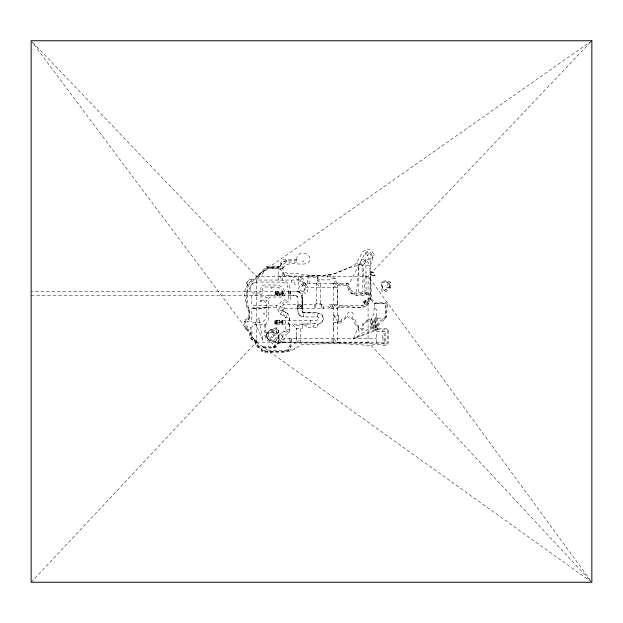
<?xml version="1.0" encoding="UTF-8"?>
<svg xmlns="http://www.w3.org/2000/svg" width="623" height="623" viewBox="0 0 623 623"><rect width="100%" height="100%" fill="white"/><g stroke="black" fill="none" stroke-linecap="round" stroke-linejoin="round"><path stroke-width="0.47" stroke-dasharray="3.12 2.34" d="M277.071 332.448L277.071 334.146L276.425 332.713L275.023 332.09L270.39 332.09L275.023 330.4L276.425 331.023L277.071 332.448L277.071 338.78L275.016 340.836L270.834 340.828L267.937 339.177L266.403 335.906C266.348 330.431 272.204 328.905 276.448 327.815L278.411 330.579L278.411 341.716L276.339 342.673L274.759 346.17L273.326 346.793L261.925 346.793L259.425 346.17L257.556 344.301L256.489 340.251L255.414 339.138L252.074 337.705L251.809 327.418L252.837 324.388L265.803 324.388L268.427 319.661L268.832 298.004L269.852 297.031L282.11 297.031L284.181 296.065L285.139 293.994A9.041 9.041 0 0 0 276.137 284.999L263.879 284.999L261.792 285.98L260.85 288.028L260.85 291.992L259.83 293.02L252.837 293.02L249.8 289.049L250.742 285.529L253.281 282.99L256.801 282.055L281.261 282.055L284.781 283.037L287.32 285.529L288.254 289.049L288.254 299.079L287.234 300.099L283.403 300.099L281.347 301.034L280.366 303.128L276.807 305.714L252.852 305.714L251.809 304.694L251.809 296.089L252.837 295.022L259.83 295.022L261.925 294.064L262.859 291.992L262.859 288.028L263.879 287.001L271.636 287.001L271.636 289.049L272.617 289.049L272.617 287.001L276.137 287.001A6.962 6.962 0 0 1 283.13 293.994L282.11 295.022L269.852 295.022L267.54 296.05L266.823 298.051L265.577 296.852L260.679 296.852L260.679 301.758L262.766 299.655L265.577 302.466L265.577 300.146L266.823 300.146L266.823 313.112L263.661 313.112L263.661 314.093L266.823 314.093L265.842 318.906L263.35 321.445L259.83 322.379L252.837 322.379L251.809 321.359L251.809 308.743L252.852 307.723L276.807 307.723L280.148 314.179L284.026 315.962L285.63 317.566L289.64 317.566L289.64 329.863L288.87 332.69L282.421 337.074L280.14 340.906L284.026 342.697L284.026 338.686L280.186 333.25L284.026 331.475L285.63 329.863L285.63 317.566L287.865 313.727L283.044 310.893L278.411 310.347L280.194 306.469L284.026 304.733L314.856 304.733L316.461 303.354L320.471 303.354L323.898 308.743L284.026 308.743L280.194 306.469L283.044 310.893L284.026 315.962L287.865 313.727L289.64 317.566L289.64 320.152L288.169 324.162L288.169 320.152M275.07 324.162L275.07 322.114M279.922 295.427L279.922 291.416L275.646 295.427L275.646 291.416M279.486 322.348L279.034 322.153L279.563 322.153M289.64 324.162L289.64 329.863L285.63 329.863L288.87 332.69L284.026 331.475L282.421 337.074L278.411 337.082L278.411 342.697L277.001 343.343L275.405 346.816L273.326 347.774L262.906 347.774L262.906 349.869L263.436 350.406L285.093 350.406L287.647 349.48L289.773 345.999L290.123 342.697L291.65 338.585L289.539 338.655L290.123 342.697M303.783 291.455A1.97 1.97 0 0 0 305.776 293.417A1.97 1.97 0 0 0 307.723 291.416L307.723 287.265L305.722 283.255C298.386 281.082 292.537 274.603 284.399 275.506L282.733 268.381L267.937 268.552L258.405 277.733L257.782 280.046L282.196 280.054L285.801 281.3L289.056 284.547L290.263 289.049L290.263 295.427L296.322 295.909L297.926 297.031L297.926 311.329L299.126 315.651L303.541 316.943L317.8 316.943L319.397 318.555L316.741 320.596L275.023 320.152M275.07 320.152L275.023 324.162L292.132 324.162L295.162 327.207L295.162 328.22L302.381 328.22L302.381 325.767L303.004 325.502L306.111 325.494L306.111 327.503L317.8 327.503L317.8 324.162L321.647 322.379L323.446 318.548L321.67 314.693L317.8 312.933L303.541 312.933L302.443 312.427C300.629 306.648 303.409 300.013 301.135 294.22L299.126 292.218L296.322 291.416L31.15 291.416M296.766 338.686L296.766 335.26M296.766 329.824L296.766 328.22L296.766 342.697L300.777 338.686M297.701 308.299L297.926 311.329L299.71 315.16L303.541 316.943L303.541 312.575L302.287 311.329L302.513 308.299L297.701 308.299L302.513 305.068M300.777 342.697L300.777 328.22M301.937 305.184L301.937 306.742L297.701 306.633M303.004 325.502L303.004 323.96L310.129 323.96L294.134 324.162L295.162 325.19L301.08 325.19L303.004 324.162M303.541 312.933L302.685 312.185M314.856 304.733L314.856 308.743L316.461 303.354L316.461 283.263L317.971 281.658L317.971 277.336L309.242 276.931L308.704 277.469L309.242 283.263M317.8 316.943L317.8 312.575L303.541 312.575M320.471 303.354L320.471 283.263L318.953 281.658L318.953 279.205L323.765 280.007L330.315 279.782L331.078 278.668L334.551 278.668L335.088 279.205L335.081 281.658L333.57 283.263M323.898 308.743L323.898 304.733L321.632 304.733L316.461 303.354M332.051 283.255L333.663 283.263L333.655 304.733L337.666 308.743L328.048 308.743L328.048 304.733L337.666 304.733L337.666 310.347M332.051 308.743L332.051 304.733L328.048 308.743M333.655 329.824L333.655 322.691L339.893 321.803L339.893 322.691L333.655 322.691M333.663 342.697L333.655 304.733L337.666 305.761L361.06 305.761L365.608 306.516L368.816 303.308L370.062 298.767L370.062 265.258L370.662 261.224L373.091 255.453L374.291 254.651L371.09 250.197L367.632 248.951L362.952 251.575L356.558 262.851L354.199 265.484L334.107 273.77L321.359 275.732L311.204 275.639L298.456 273.676L287.039 273.341L283.675 270.982M337.666 315.518L337.666 307.762L361.06 307.762L365.608 306.516L364.58 304.826L361.06 305.761L361.06 307.762L339.27 305.761L339.27 307.762L337.666 305.761L337.417 283.255M366.051 277.998L366.051 272.383M368.053 298.767L368.816 303.308L364.58 304.826L367.118 302.241L368.053 298.767L370.062 298.767L370.062 292.257L366.051 292.257L365.023 293.285L356.558 295.286L352.018 294.04L348.81 290.832L347.564 286.292L346.536 285.264L337.666 285.264L333.655 287.265L305.722 287.265L301.353 284.727L299.842 280.856L302.56 278.177L298.456 276.044L278.185 276.044M372.243 321.663L372.243 327.947L371.713 328.485L371.176 327.947L372.243 321.663L372.71 320.619L373.761 320.144L374.805 320.619L375.272 321.663L375.272 327.947L375.809 328.485L376.347 327.947L376.347 309.281L374.384 307.762L374.384 303.751L384.5 303.222L386.058 304.421L387.397 304.156L386.501 316.858L384.609 319.685L381.066 321.803L378.706 325.323L377.857 329.551L375.809 330.579L353.529 338.686L358.435 326.787L355.312 325.362L354.331 320.02L351.216 318.594L350.858 317.831L348.584 317.831L347.027 315.651L345.508 318.727L342.082 320.284L340.656 323.407L337.666 323.672M376.37 342.697L376.347 331.646L385.832 331.646L385.839 342.697L337.65 342.689L337.666 322.691M375.809 329.466L375.809 330.579L373.27 330.268L372.78 329.022L373.224 321.663L373.761 321.133L374.291 321.663L374.291 327.947L374.766 328.999L375.809 329.466L376.853 328.999L377.328 327.947L378.441 322.87L379.687 320.775L384.586 318.75L385.972 316.764L386.058 304.421M378.48 327.994L382.491 329.24L385.925 328.438L387.615 329.154L388.417 331.07L388.511 341.941L387.747 344.48L384.407 345.461L377.546 344.301L367.165 345.594L361.418 344.792L353.529 344.838L346.536 343.81L323.75 343.803L300.333 344.924C290.209 354.643 276.324 352.906 263.436 352.369L261.785 351.434L261.302 349.339L259.386 347.907L258.039 347.735L255.508 345.017L254.752 341.318L251.225 339.301L249.737 335.828L250.072 331.997L247.713 330.003L245.314 329.769L246.116 328.516L245.571 321.359L246.062 320.331L248.515 319.708L249.044 319.031L249.177 309.46C244.504 303.931 247.954 295.66 246.864 289.049C246.949 284.002 250.843 279.968 255.64 278.94L256.801 276.931L267.322 267.205L280.288 266.901L281.308 263.739L283.574 261.473L286.697 260.624L298.106 260.624L296.719 259.511L283.224 259.643L280.685 262.766L280.288 266.901L267.937 267.438L257.642 276.931L256.801 280.046A9.041 9.041 0 0 0 247.798 289.049L247.798 304.694L248.289 307.497L249.8 308.743L249.8 321.359M376.347 316.764L375.638 320.02L373.761 320.144L376.347 316.764L377.857 318.189L377.328 327.947L377.857 329.551L381.774 330.268L385.832 329.551L386.906 329.995L387.35 331.07L387.35 342.697L386.595 343.989C356.216 342.884 325.681 343.063 295.162 343.008L291.151 346.131L288.636 350.453L285.093 351.831L263.436 351.746L262.158 351.154L261.481 349.293C258.779 346.972 255.048 345.36 255.414 340.96L254.348 339.979L251.318 338.959L250.61 336.607L250.43 331.514L249.535 329.645L246.116 328.516M273.326 346.793L274.759 346.17L275.023 341.809L278.053 338.78L278.411 330.579L278.411 331.467M358.209 329.684L358.435 326.787L359.058 328.173L358.209 329.684L359.012 331.288L360.842 331.249L362.757 329.777L363.248 328.749L363.248 324.209L366.628 322.737L367.967 319.708L369.525 320.238L370.194 321.663L370.638 329.022L371.713 329.466L374.291 327.947M265.803 324.388L265.803 335.789L267.384 339.247L270.834 340.828L268.202 339.091L267.135 336.724L267.462 333.336L268.871 331.514L275.023 329.419L276.448 327.815L278.053 332.448M387.397 304.156L386.19 302.778L382.74 302.326L375.451 302.949L374.696 303.751L370.817 299.834C371.986 292.117 370.374 283.854 370.864 275.903L371.666 274.618L370.062 274.611L375.054 275.685L374.649 273.637L373.224 272.251L371.129 271.901L370.062 272.383C369.532 266.083 371.814 260.422 374.291 254.651M374.384 307.762L373.496 314.802L371.176 318.633L371.176 327.947M291.65 338.585L290.661 346.084L288.301 350.142L285.093 351.388L263.436 351.388L261.925 349.869L261.925 347.774L258.895 346.925L256.754 344.792L255.594 340.695L252.385 339.309L251.271 338.196L250.828 327.418L247.082 327.418L247.082 321.359L251.809 321.359M338.071 321.803L333.655 315.518L338.562 315.518L338.071 321.803L339.893 322.691L341.412 319.615L344.846 318.057L346.271 314.942L347.027 314.67L348.584 312.131L351.925 312.131L353.576 314.942L351.839 317.831L355.001 319.35L355.935 321.398L355.935 324.606L359.097 326.125L360.039 328.173L361.729 329.287L362.267 328.749L362.267 324.209L362.757 323.181L365.966 322.068L367.118 319.171L368.146 318.633L370.241 319.576L371.176 321.663M296.719 259.511L297.163 256.326L300.598 253.179L305.543 253.405L309.374 256.435L310.09 260.18L308.26 262.851C300.512 266.706 289.173 259.768 283.13 267.617L282.865 269.089L267.937 268.552M390.605 287.849L390.87 282.772L390.021 281.923L385.52 280.677L382.802 281.386L381.689 282.414L381.377 288.963L381.821 290.653L382.981 291.766L386.19 291.416L390.605 287.849L389.624 287.312L384.71 290.443L382.584 289.633L382.405 286.019L381.689 284.415L382.67 285.996L382.802 289.539L384.718 290.193L389.352 287.242L389.515 283.154L385.505 282.079L381.689 282.414L385.481 281.744L390.87 282.772M373.224 327.947L374.291 321.663M284.399 275.506L282.196 271.184L280.148 269.175L280.148 268.381L280.148 269.175L282.733 268.381L283.224 264.3L286.697 262.049L298.106 262.049M276.713 293.332L277.43 291.416L283.13 293.332L282.421 291.416L283.13 293.332L276.939 292.171M276.09 322.068L276.807 320.152L282.507 322.068L281.798 320.152L282.507 322.068L276.316 320.907M276.402 293.332L277.165 291.416M275.779 322.068L276.534 320.152M283.442 293.503L282.686 295.427M282.819 322.247L282.063 324.162M303.72 291.455L303.985 290.388L305.722 289.407L305.722 283.255L349.565 283.263L365.428 252.377L368.769 251.131L373.091 255.453M307.24 283.263L307.723 277.469L308.175 276.394L309.242 275.95L321.406 275.771L334.107 273.902L349.565 267.579L364.447 263.654L365.903 259.378L369.392 259.596L372.445 257.642M297.467 306.018L297.926 305.846M389.624 287.312L389.803 282.904M279.922 293.682L279.735 293.231L280.194 293.417M247.401 284.547L246.459 282.725L248.912 282.99L247.401 284.547L244.232 292.171L247.027 308.642L248.632 310.472L249.044 319.031M246.459 282.725L249.402 279.696L255.282 278.715L256.31 276.308L261.162 272.383L262.283 270.117L264.331 269.183L266.776 266.192L280.015 266.239M305.722 283.255L303.409 287.717L305.005 288.784L302.739 291.907L298.191 288.737L300.333 285.575L301.89 286.642L302.607 285.49L305.722 283.255L301.353 284.727L304.429 282.46L302.56 278.177L298.456 280.054L282.196 280.054L282.196 271.184M280.148 314.179L283.044 310.893L284.026 308.743L284.026 304.733L282.624 303.463L283.403 302.108L287.234 302.108L289.321 301.15L290.263 299.079L290.263 289.049M280.186 333.25L278.411 337.082L280.14 340.906L284.026 338.686L376.347 338.686M371.666 274.657L372.694 275.421M248.632 310.472L249.177 309.46M302.747 305.901L302.287 305.846M333.663 283.263L337.666 285.264L339.27 283.255L339.27 285.264L346.536 283.255L348.693 284.127L352.018 294.04L353.085 292.351L356.558 293.285L365.023 293.285L367.188 294.422L368.053 292.257L370.062 298.767M245.314 329.769L244.364 321.266L245.618 319.303L248.912 318.501M262.906 347.774L273.326 348.047L276.114 346.816L278.411 343.273L285.093 342.697M364.416 303.72L366.628 300.325L364.182 303.175L364.416 303.72L362.726 302.287L366.231 299.92L366.589 300.372M267.462 333.336L268.871 331.514M386.906 329.995L387.615 329.154M366.628 300.325L364.182 303.175L362.726 302.287M31.15 582.248L256.31 342.136L256.31 276.308L31.15 40.752M590.511 42.162L368.084 276.308L368.084 342.136L590.526 580.831M361.729 329.287L362.267 328.749M282.196 276.044L278.185 280.054L278.185 271.184M260.679 301.75L262.766 299.655M370.817 299.834L370.553 275.685L371.666 274.611M275.023 324.162L279.299 320.152L279.299 324.162M374.766 328.999L373.27 330.268L353.529 338.686L370.194 327.947M299.126 315.651L299.71 315.16M363.334 302.42L366.231 299.92M297.638 307.544L297.926 307.63M374.805 320.619L375.638 320.02M591.85 40.752L256.31 276.308L368.084 276.308L591.85 582.248L256.31 342.136L31.734 41.531M302.155 261.964L304.071 260.889M255.414 340.96L254.752 341.318L254.348 339.979M317.8 324.521L321.873 322.636L323.765 318.54L321.92 314.49L317.8 312.933M273.326 347.774L276.114 346.816M352.018 294.04L356.558 293.285L356.558 295.286L365.023 295.286L367.188 294.422L366.051 292.257L365.903 259.378L361.838 259.378L358.832 265.258L356.558 292.257L365.023 292.257L362.843 265.258L364.447 263.654L366.051 265.258L370.062 265.258L365.903 259.378L358.832 265.258L358.832 292.257M288.636 350.453L295.162 348.312M286.697 260.85L283.621 261.738L281.487 263.833L280.148 267.306L267.937 267.438M276.939 294.663L283.13 293.503L282.421 295.427L283.13 293.503L277.43 295.427L276.713 293.503M276.316 323.407L282.507 322.247L281.798 324.162L282.507 322.247L276.807 324.162L276.09 322.247M269.938 330.011L275.023 329.419L277.118 330.377M270.39 332.09L275.023 332.09M277.001 343.343L278.411 343.273M264.822 324.388L264.822 335.789L266.737 339.893L270.834 341.809L278.411 341.716L278.053 338.78M309.242 275.95L298.456 276.044L298.456 284.376L294.804 284.376L294.804 282.46L291.33 282.46L291.33 280.054M370.062 272.383L373.177 272.788L374.252 273.855L374.696 275.421M372.554 275.685L375.054 275.685M275.646 293.503L284.205 293.503M31.15 295.427L296.322 295.427L297.926 297.031L296.322 295.909M301.937 297.031L302.287 304.733L302.482 295.349L301.968 293.363L299.305 291.502L296.33 291.416L299.305 291.899L301.485 293.994L302.287 297.031L302.513 309.195L302.287 304.289M297.926 304.289L297.926 309.195M297.701 305.184L302.513 305.184M302.287 307.63L302.716 307.544M377.857 318.189L384.009 318.189L385.435 316.764L385.435 305.27L384.009 303.798L374.384 303.751M275.07 320.378L275.07 321.889M275.023 322.247L283.574 322.247M275.07 322.379L275.07 323.898M256.31 342.136L368.084 342.136M339.278 342.697L278.411 342.697L295.162 342.697M311.204 275.639L321.406 275.771M310.667 312.575L303.494 312.357L302.466 311.282L302.287 308.743M296.322 291.766L299.305 291.899M244.364 321.266L245.571 321.359M382.584 343.584L387.747 344.48M385.972 316.764L386.501 316.858M249.402 279.696L252.206 280.186M376.853 328.999L377.857 329.551M283.044 310.893L287.865 313.727M367.118 302.241L368.816 303.308M275.023 341.809L276.339 342.673M329.294 274.836L330.626 275.864L331.078 277.687L335.618 278.138L336.062 281.658L337.58 283.263M333.655 315.518L338.071 319.124L338.562 319.124L338.562 315.518M353.085 292.351L350.5 289.812L348.81 290.832L349.565 286.292L347.564 286.292L348.693 284.127L346.536 285.264L346.536 283.255M371.222 298.721L375.895 303.44M316.461 283.263L320.471 287.265M333.655 338.686L337.65 342.689M356.558 262.851L358.832 265.258L362.843 265.258L362.843 292.257M270.834 341.809L274.759 346.17M267.135 336.724L266.403 335.906L266.605 331.755L267.018 333.025M371.176 318.633L372.71 320.619M370.553 271.052L371.129 271.901M282.686 291.416L283.442 293.332M277.165 295.427L276.402 293.503M282.063 320.152L282.819 322.068M281.798 320.152L282.281 320.907M276.534 324.162L275.779 322.247M266.776 266.192L267.322 267.205M248.156 319.038L248.515 319.708M282.733 266.862L283.13 267.617M245.618 319.303L246.062 320.331M332.051 304.733L333.655 308.743M317.971 279.205L317.309 276.931L317.971 281.658M251.809 336.685L252.074 337.705M376.347 327.947L375.272 321.663L375.809 328.485M384.586 318.75L384.609 319.685M321.632 304.733L321.639 308.743M384.36 331.646L383.916 331.646M383.02 331.646L382.577 331.646M365.023 293.285L365.023 295.286M337.666 303.128L337.666 287.265L333.655 287.273L333.655 288.87M332.059 338.686L332.059 342.697M310.667 320.152L310.667 324.162M286.697 260.624L286.697 262.049M285.093 350.406L285.093 351.388M276.807 305.714L276.807 307.723M276.425 331.023L276.425 332.713M275.748 291.416L275.646 295.427M246.872 291.416L246.872 295.419M249.8 289.049A6.962 6.962 0 0 1 256.801 282.055M255.819 322.379L255.819 324.388L263.038 340.828L259.83 324.388L259.472 317.613L255.819 322.379M382.981 337.378L382.981 341.256L384.765 341.256L384.36 333.811L382.577 333.811L382.577 337.378L382.981 337.378M268.42 333.873L268.155 336.576L269.004 338.453L271.239 337.393L271.846 334.146L273.91 334.146L276.051 335.166L275.537 333.383L274.424 332.884L269.05 332.892L268.42 333.873M290.263 291.416L288.792 295.427L288.792 291.416L290.263 291.416M273.661 335.236L272.703 337.705L269.588 338.998L271.091 339.831L274.424 339.839L276.051 338.203L276.051 335.836L273.661 335.236M366.262 253.335L365.156 254.122L365.475 254.441L366.262 253.335M367.43 255.321C365.382 256.824 371.308 251.092 369.237 253.506C376.175 256.411 366.449 261.847 368.691 256.583L367.43 255.321M367.204 252.393L367.048 252.86L367.204 252.393M266.823 307.723L259.783 308.922L251.809 308.743L266.823 307.723M328.757 275.685L327.418 275.685L327.418 277.017L328.757 277.017L328.757 275.685M388.62 283.66L387.506 283.66L387.506 285.443L386.392 285.443L386.392 287.226L388.62 287.226L388.62 283.66M315.394 323.586L312.006 323.898L315.394 323.586M314.677 325.813L312.894 325.813L312.894 326.616L314.677 326.616L314.677 325.813"/><path stroke-width="0.93" d="M591.85 40.752L31.15 40.752L31.15 582.248L591.85 582.248L591.85 40.752"/></g></svg>
